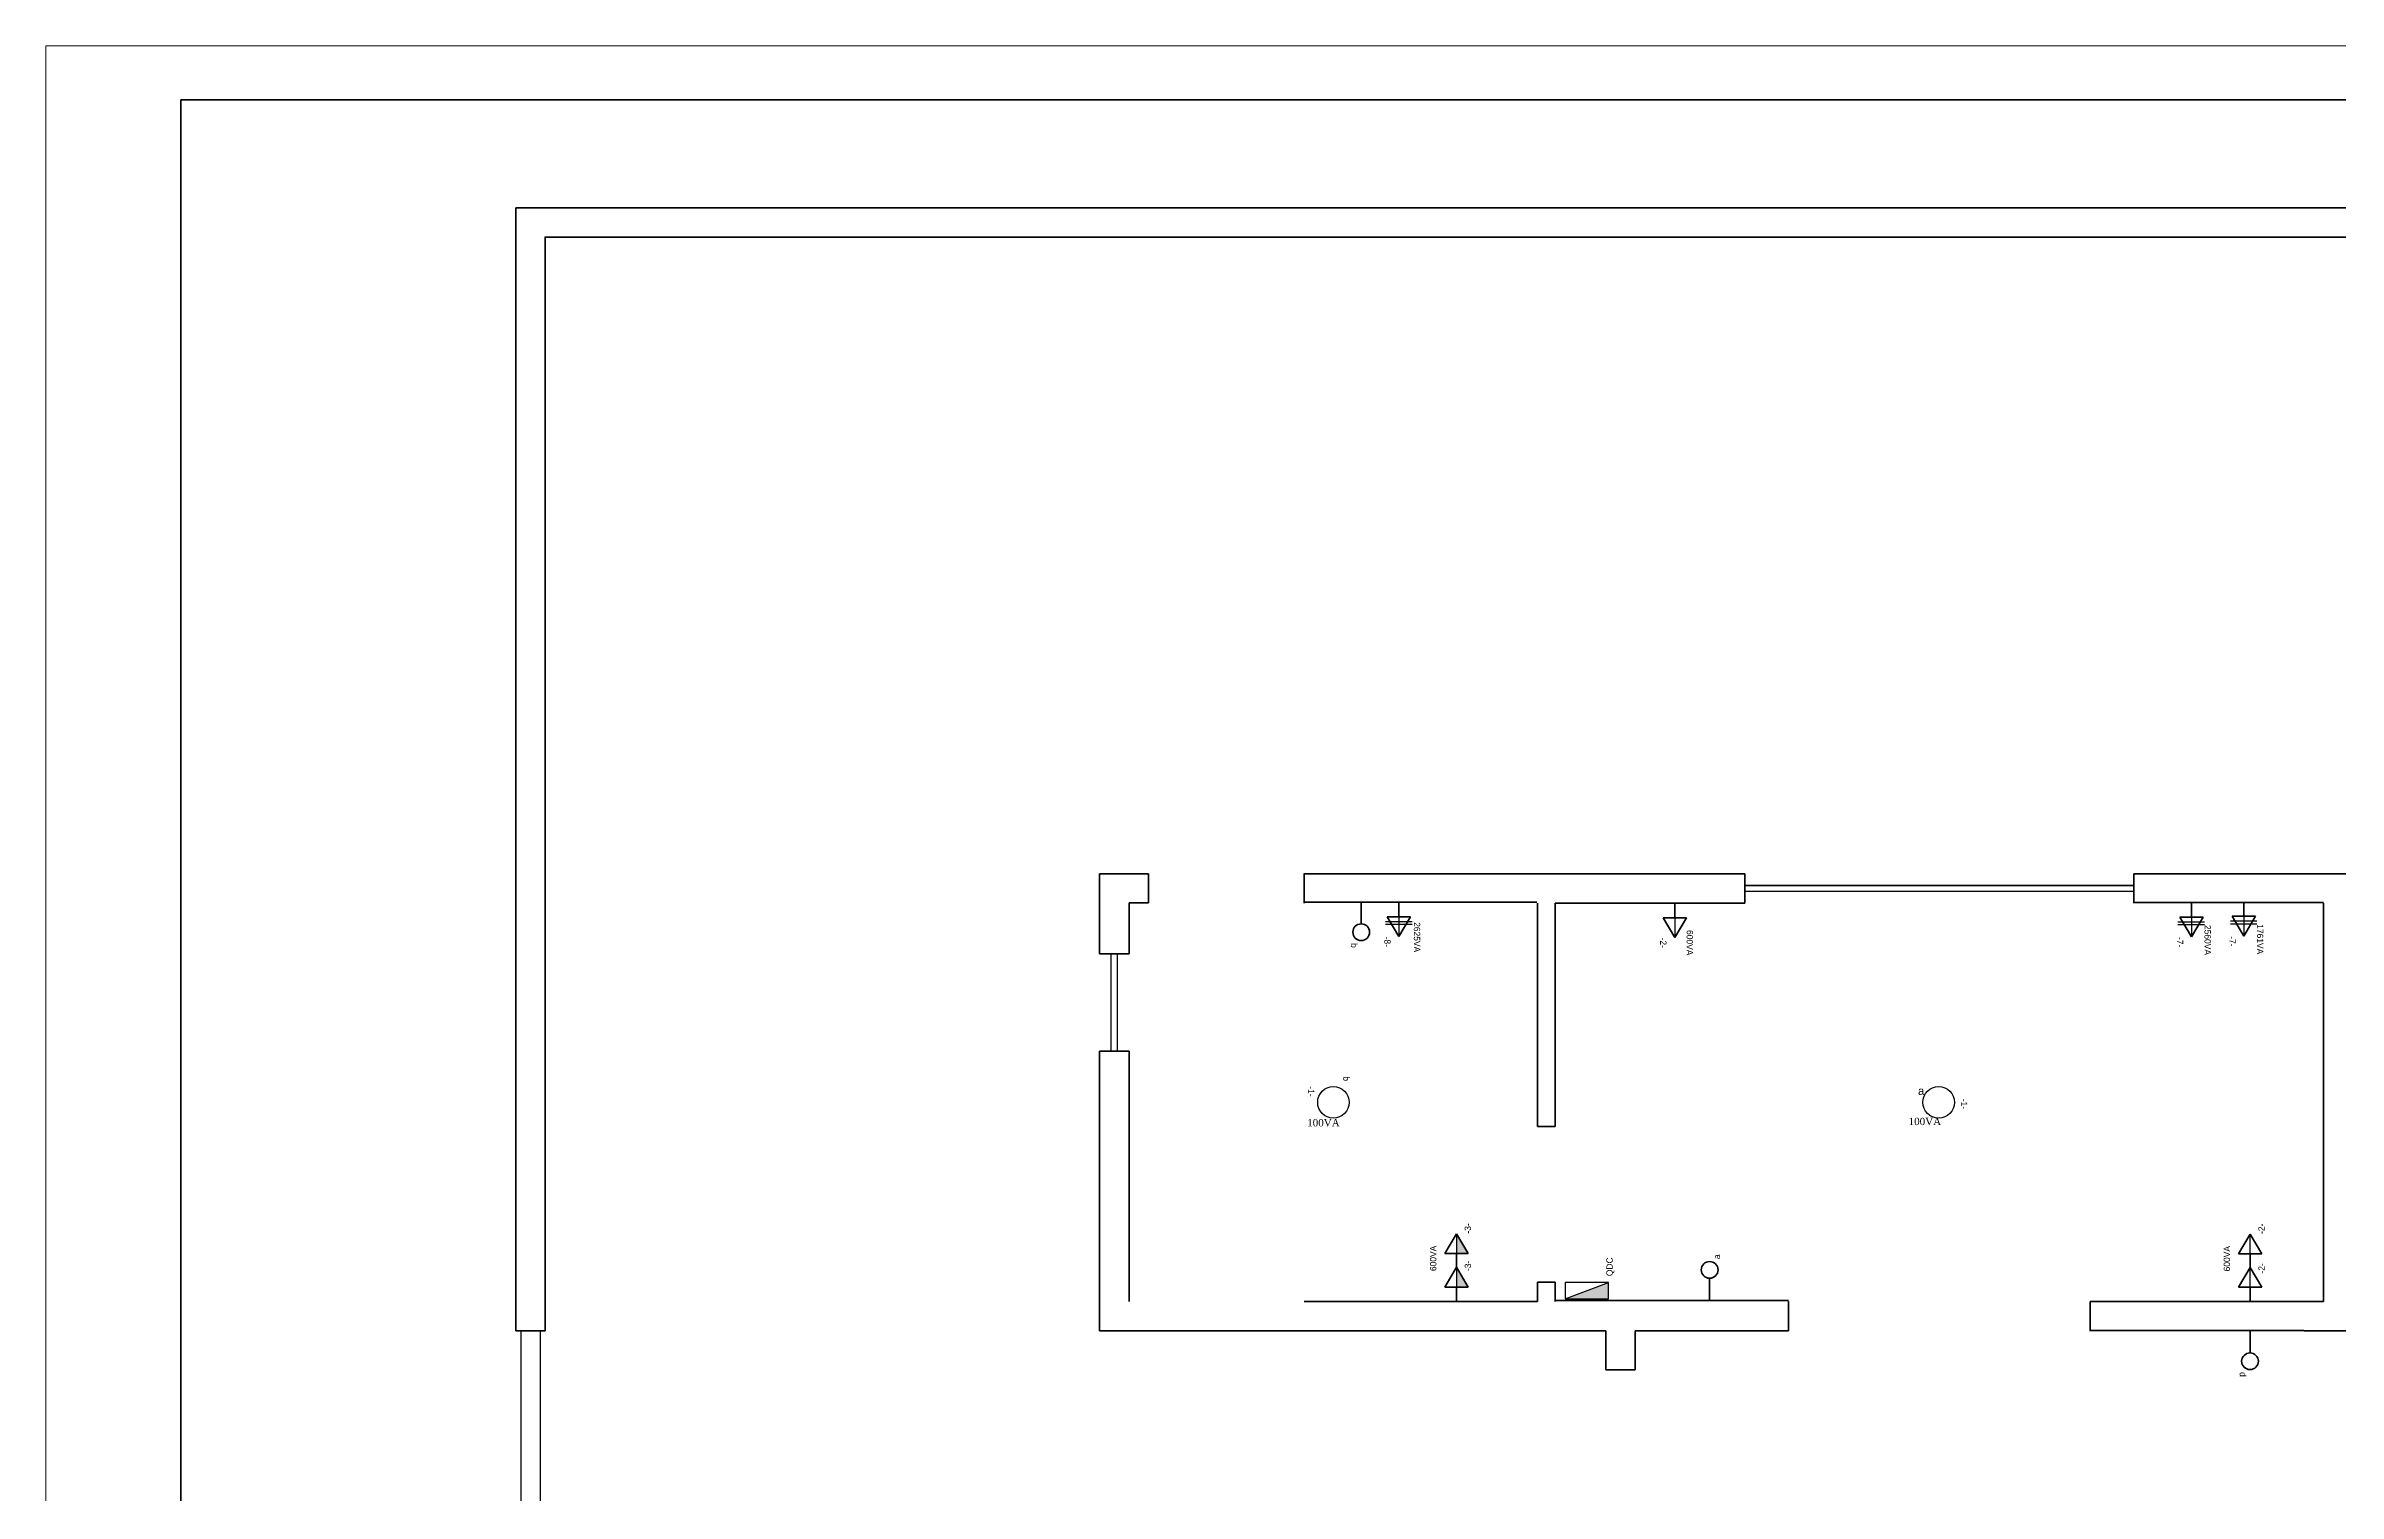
# Model space of a CAD drawing. Header units: millimetres. Extents: x 1501.6 to 1543.6, y 871.9 to 901.6.
# Drawn here: x 1501.59 to 1522.8, y 888.24 to 901.64 of the extents above; entities that cross this region are included whole.
import ezdxf

# ---------------------------------------------------------------- set-up
doc = ezdxf.new("R2010")
doc.units = ezdxf.units.MM
doc.linetypes.add('HIDDEN2', pattern=[4.7625, 3.175, -1.5875])
for name, color, linetype, lineweight in [('0.30', 2, 'Continuous', 30), ('0.40', 3, 'Continuous', 40), ('0.60', 4, 'Continuous', 60), ('1.00', 5, 'Continuous', 100), ('cotas', 6, 'Continuous', 9), ('Interruptores', 7, 'Continuous', 50), ('Tomadas especiais', 7, 'Continuous', 50)]:
    doc.layers.add(name, color=color, linetype=linetype, lineweight=lineweight)
doc.layers.add('Ponto_de_Luz', color=1, linetype='Continuous')
doc.styles.add('80X50', font='arial.ttf', dxfattribs={"height": 0.075})
pattern_1 = [(0, (0, 0), (0, 6.985), [5.08, -1.905]), (90, (0, 0), (-6.985, 4e-16), [5.08, -1.905])]

# ---------------------------------------------------------------- blocks, each defined once
blk = doc.blocks.new('quadro')
at = {"layer": '1.00'}
blk.add_lwpolyline([(1550.794, 906.939), (1510.494, 906.939), (1510.494, 878.239), (1550.794, 878.239)], close=True, dxfattribs=at)
at = {"layer": 'cotas'}
blk.add_lwpolyline([(1551.294, 907.439), (1509.244, 907.439), (1509.244, 877.739), (1551.294, 877.739)], close=True, dxfattribs=at)
blk = doc.blocks.new('QDC')
for p, q in [((0.2, 0.15), (-0.2, 0.15)), ((-0.2, 0), (0.2, 0.15)), ((-0.2, 0.15), (-0.2, 0)), ((-0.2, 0), (0.2, 0)), ((0.2, 0), (0.2, 0.15))]:
    blk.add_line(p, q)
blk.add_solid([(-0.2, 0), (0.2, 0), (0.2, 0.15)])
blk = doc.blocks.new('TB-230')
h = blk.add_hatch()
h.set_pattern_fill('ANGLE', color=255, scale=1.112158, angle=90)
h.set_pattern_definition([(90, (988.0724, -1702.954), (-7.768424, 1e-12), [5.649763, -2.11866]), (180, (988.0724, -1702.954), (-1e-12, -7.768424), [5.649763, -2.11866])])
h.paths.add_polyline_path([(0.143, 0.12), (0.143, -0.12), (0.195, -0.09), (0.195, 0.09)])
h.paths.add_polyline_path([(0.195, 0.09), (0.195, -0.09), (0.225, -0.072), (0.225, 0.072)])
h.paths.add_polyline_path([(0.225, 0.072), (0.225, -0.072), (0.347, 0)])
for p, q in [((0.143, -0.12), (0.143, 0.12)), ((0.143, 0.12), (0.347, 0)), ((0, 0), (0.143, 0)), ((0.347, 0), (0.143, -0.12))]:
    blk.add_line(p, q)

msp = doc.modelspace()

# ---------------------------------------------------------------- hatches: boundary and pattern name
h = msp.add_hatch()
h.set_pattern_fill('ANGLE', color=255)
h.set_pattern_definition(pattern_1)
h.paths.add_polyline_path([(1514.11, 893.575), (1514.002, 893.575), (1514.029, 893.529), (1514.11, 893.529)])
h = msp.add_hatch()
h.set_pattern_fill('ANGLE', color=255)
h.set_pattern_definition(pattern_1)
h.paths.add_polyline_path([(1514.11, 893.529), (1514.029, 893.529), (1514.045, 893.502), (1514.11, 893.502)])
h.paths.add_polyline_path([(1514.11, 893.502), (1514.045, 893.502), (1514.11, 893.392)])
h = msp.add_hatch()
h.set_pattern_fill('ANGLE', color=255)
h.set_pattern_definition(pattern_1)
h.paths.add_polyline_path([(1516.662, 893.566), (1516.554, 893.566), (1516.662, 893.383)])
h = msp.add_hatch()
h.set_pattern_fill('ANGLE', color=255)
h.set_pattern_definition(pattern_1)
h.paths.add_polyline_path([(1521.443, 893.572), (1521.334, 893.572), (1521.362, 893.526), (1521.443, 893.526)])
h.paths.add_polyline_path([(1521.443, 893.526), (1521.362, 893.526), (1521.378, 893.499), (1521.443, 893.499)])
h.paths.add_polyline_path([(1521.443, 893.499), (1521.378, 893.499), (1521.443, 893.389)])
h = msp.add_hatch()
h.set_pattern_fill('ANGLE', color=255)
h.set_pattern_definition(pattern_1)
h.paths.add_polyline_path([(1521.928, 893.579), (1521.82, 893.579), (1521.847, 893.533), (1521.928, 893.533)])
h.paths.add_polyline_path([(1521.928, 893.533), (1521.847, 893.533), (1521.863, 893.506), (1521.928, 893.506)])
h.paths.add_polyline_path([(1521.928, 893.506), (1521.863, 893.506), (1521.928, 893.396)])
h = msp.add_hatch(color=255)
h.dxf.hatch_style = 1
h.paths.add_polyline_path([(1514.75, 890.458), (1514.642, 890.641), (1514.642, 890.458)])
h.paths.add_polyline_path([(1514.751, 890.147), (1514.643, 890.331), (1514.642, 890.329), (1514.642, 890.329), (1514.642, 890.147)])
h.paths.add_polyline_path([(1514.792, 890.295), (1514.792, 890.452), (1514.704, 890.452), (1514.704, 890.295)], flags=9)
h = msp.add_hatch()
h.set_pattern_fill('ANGLE', color=255)
h.set_pattern_definition(pattern_1)
h.paths.add_polyline_path([(1521.986, 890.144), (1522.094, 890.144), (1521.986, 890.328), (1521.985, 890.327), (1521.985, 890.326)])
h.paths.add_polyline_path([(1521.985, 890.638), (1521.985, 890.455), (1522.093, 890.455)])
h.paths.add_polyline_path([(1522.135, 890.272), (1522.135, 890.428), (1522.048, 890.428), (1522.048, 890.272)], flags=9)

# ---------------------------------------------------------------- linework, layer by layer
msp.add_line((1505.94, 900.137), (1539.741, 900.137))
at = {"color": 1}
msp.add_line((1511.614, 893.704), (1511.614, 893.704), dxfattribs=at)
at = {"color": 7, "linetype": 'HIDDEN2'}
for p, q in [((1514.231, 893.529), (1513.985, 893.529)), ((1514.231, 893.502), (1513.985, 893.502)), ((1521.564, 893.526), (1521.318, 893.526)), ((1521.564, 893.499), (1521.318, 893.499)), ((1522.049, 893.533), (1521.803, 893.533)), ((1522.049, 893.506), (1521.803, 893.506))]:
    msp.add_line(p, q, dxfattribs=at)
at = {"color": 255}
for p, q in [((1514.11, 893.575), (1514.11, 893.392)), ((1516.662, 893.566), (1516.662, 893.383)), ((1521.443, 893.572), (1521.443, 893.389)), ((1521.928, 893.579), (1521.928, 893.396)), ((1514.642, 890.641), (1514.642, 890.458)), ((1521.985, 890.455), (1521.985, 890.638)), ((1514.642, 890.329), (1514.642, 890.147)), ((1521.986, 890.144), (1521.985, 890.326))]:
    msp.add_line(p, q, dxfattribs=at)
at = {"color": 2}
for p, q in [((1505.985, 889.742), (1505.985, 887.942)), ((1506.165, 889.742), (1506.165, 887.942))]:
    msp.add_line(p, q, dxfattribs=at)
at = {"layer": '0.30'}
for p, q in [((1517.31, 893.864), (1520.91, 893.864)), ((1520.91, 893.864), (1517.31, 893.864)), ((1520.91, 893.864), (1517.31, 893.864)), ((1520.91, 893.81), (1517.31, 893.81)), ((1511.448, 892.331), (1511.448, 893.231)), ((1511.506, 892.331), (1511.506, 893.231))]:
    msp.add_line(p, q, dxfattribs=at)
at = {"layer": '0.40'}
msp.add_line((1506.21, 889.742), (1505.94, 889.742), dxfattribs=at)
for points in [[(1505.94, 898.967), (1505.94, 900.137), (1540.011, 900.137)], [(1506.21, 898.967), (1506.21, 899.867), (1539.741, 899.867)], [(1505.94, 889.742), (1505.94, 898.967)], [(1506.21, 889.742), (1506.21, 898.967)]]:
    msp.add_lwpolyline(points, dxfattribs=at)
at = {"layer": '0.60'}
for p, q in [((1511.34, 893.972), (1511.34, 893.231)), ((1511.794, 893.972), (1511.34, 893.972)), ((1511.794, 893.704), (1511.794, 893.972)), ((1513.234, 893.974), (1513.234, 893.702)), ((1515.393, 893.972), (1513.234, 893.972)), ((1515.393, 893.972), (1517.31, 893.972)), ((1517.31, 893.702), (1517.31, 893.972)), ((1520.91, 893.972), (1523.565, 893.972)), ((1520.91, 893.702), (1520.91, 893.972)), ((1511.794, 893.704), (1511.614, 893.704)), ((1511.614, 893.231), (1511.614, 893.704)), ((1511.614, 893.704), (1511.614, 893.704)), ((1511.614, 893.704), (1511.614, 893.231)), ((1515.386, 893.709), (1513.226, 893.709)), ((1515.555, 891.632), (1515.555, 893.702)), ((1515.555, 893.702), (1517.31, 893.702)), ((1520.911, 893.708), (1522.666, 893.708)), ((1522.665, 893.702), (1522.665, 890.012)), ((1522.665, 893.702), (1522.665, 890.012)), ((1511.614, 893.231), (1511.34, 893.231)), ((1511.34, 892.331), (1511.34, 889.742)), ((1511.614, 892.331), (1511.34, 892.331)), ((1511.614, 890.012), (1511.614, 892.331)), ((1511.614, 892.331), (1511.614, 891.858)), ((1515.555, 891.632), (1515.393, 891.632)), ((1515.213, 890.012), (1513.234, 890.012)), ((1515.393, 890.012), (1515.213, 890.012)), ((1515.555, 890.192), (1515.393, 890.192)), ((1515.555, 890.012), (1515.555, 890.192)), ((1517.715, 890.022), (1515.555, 890.022)), ((1517.715, 890.012), (1517.715, 889.742)), ((1522.485, 890.012), (1520.505, 890.012)), ((1520.505, 890.012), (1522.665, 890.012)), ((1520.505, 890.012), (1520.505, 889.742)), ((1522.665, 890.012), (1522.485, 890.012)), ((1522.665, 890.012), (1522.485, 890.012)), ((1515.285, 889.742), (1511.34, 889.742)), ((1516.025, 889.742), (1515.285, 889.742)), ((1516.025, 889.382), (1516.025, 889.742)), ((1516.025, 889.742), (1516.025, 889.382)), ((1517.715, 889.742), (1516.295, 889.742)), ((1516.295, 889.382), (1516.295, 889.742)), ((1522.484, 889.745), (1520.504, 889.745)), ((1522.935, 889.742), (1522.485, 889.742)), ((1516.025, 889.382), (1516.295, 889.382))]:
    msp.add_line(p, q, dxfattribs=at)
for points in [[(1515.393, 891.632), (1515.393, 893.702)], [(1515.393, 890.012), (1515.393, 890.192)], [(1515.555, 890.012), (1515.555, 890.192)]]:
    msp.add_lwpolyline(points, dxfattribs=at)
at = {"layer": 'Interruptores', "color": 7, "flags": 128}
for points in [[(1513.761, 893.706), (1513.761, 893.509)], [(1516.985, 890.032), (1516.985, 890.229)], [(1521.985, 889.735), (1521.985, 889.538)]]:
    msp.add_lwpolyline(points, close=True, dxfattribs=at)
at = {"layer": 'Interruptores', "color": 7}
for centre in [(1513.761, 893.432), (1516.985, 890.306), (1521.985, 889.46)]:
    msp.add_circle(centre, 0.0773, dxfattribs=at)
at = {"layer": 'Ponto_de_Luz', "color": 7}
for centre in [(1513.504, 891.857), (1519.104, 891.857)]:
    msp.add_circle(centre, 0.146, dxfattribs=at)

# ---------------------------------------------------------------- block references
at = {"color": 1}
msp.add_blockref('quadro', (-7.654, -5.802), dxfattribs=at)
at = {"color": 10}
msp.add_blockref('QDC', (1515.849, 890.038), dxfattribs=at)
at = {"layer": 'Tomadas especiais', "color": 7, "xscale": 0.8991528196204149, "yscale": 0.8991528196204149, "zscale": 0.8991528196204149}
for p, rotation in [((1514.11, 893.704), 270), ((1516.662, 893.695), 270), ((1521.443, 893.701), 270), ((1521.928, 893.708), 270), ((1514.642, 890.329), 89.99999999999999), ((1521.985, 890.326), 89.99999999999999), ((1514.643, 890.018), 89.99999999999999), ((1521.986, 890.016), 89.99999999999999)]:
    msp.add_blockref('TB-230', p, dxfattribs=dict(at, rotation=rotation))

# ---------------------------------------------------------------- texts
at = {"color": 7, "linetype": 'HIDDEN2'}
for s, rotation, p in [('2625VA', 270, (1514.248, 893.525)), ('600VA', 270, (1516.772, 893.452)), ('2560VA', 270, (1521.564, 893.499)), ('1761VA', 270, (1522.049, 893.506)), ('b', 270, (1513.666, 893.331)), ('-8-', 270, (1513.975, 893.391)), ('-2-', 270, (1516.527, 893.382)), ('-7-', 270, (1521.308, 893.388)), ('-7-', 270, (1521.793, 893.395)), ('-1-', 270, (1513.268, 892.006)), ('b', 270, (1513.594, 892.098)), ('-1-', 270, (1519.31, 891.89)), ('-3-', 90, (1514.776, 890.642)), ('-2-', 90, (1522.12, 890.639)), ('600VA', 90, (1514.456, 890.295)), ('a', 90, (1517.081, 890.406)), ('600VA', 90, (1521.8, 890.292)), ('-3-', 90, (1514.777, 890.295)), ('QDC', 90, (1516.088, 890.248)), ('-2-', 90, (1522.121, 890.272)), ('d', 270, (1521.889, 889.36))]:
    msp.add_text(s, height=0.0585, rotation=rotation, dxfattribs=at).set_placement(p)
at = {"color": 255, "style": '80X50'}
msp.add_text('a', height=0.075, dxfattribs=at).set_placement((1518.913, 891.926))
at = {"layer": 'Ponto_de_Luz', "color": 7, "char_height": 0.06766, "width": 0.233, "attachment_point": 1}
for insert in [(1513.261, 891.702), (1518.826, 891.714)]:
    msp.add_mtext('{\\fTimes New Roman|b0|i0|c0|p18;100VA}', dxfattribs=dict(at, insert=insert))

doc.saveas('drawing.dxf')
